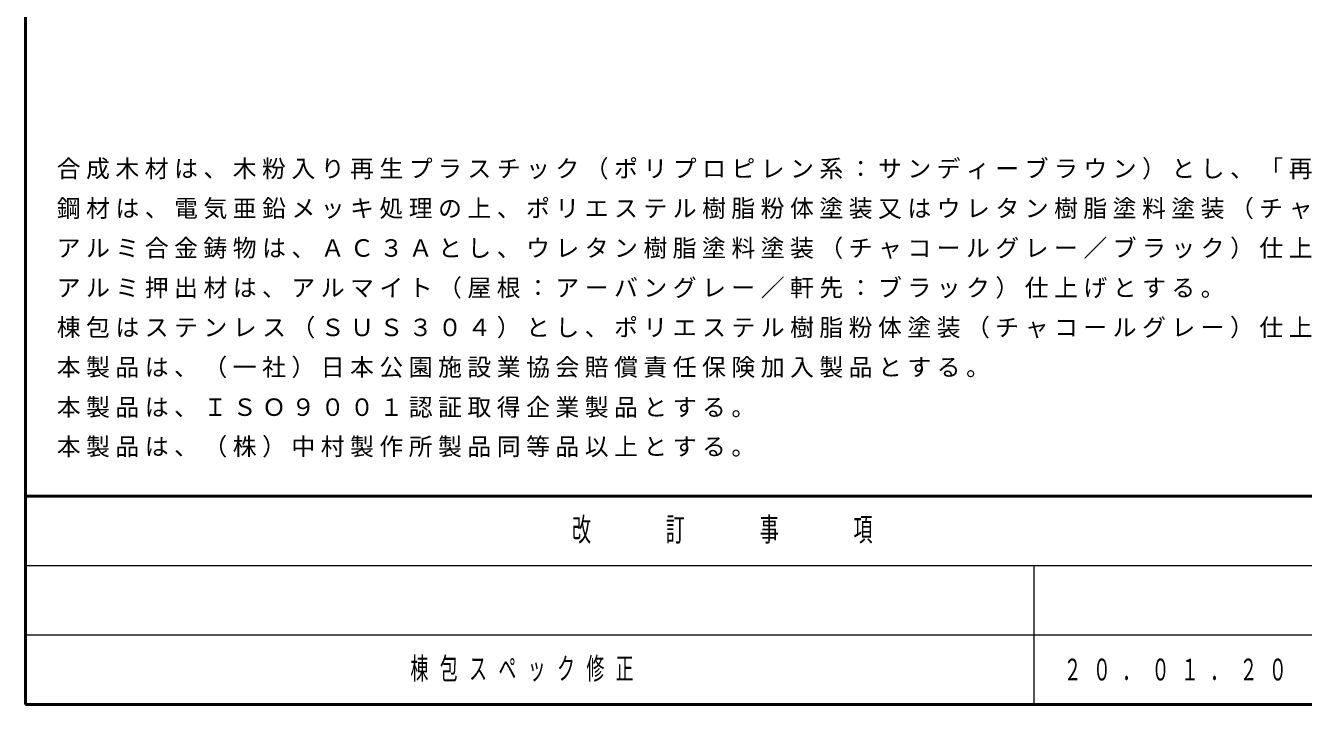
# Model space of a CAD drawing. Units: millimetres on the paper. Extents: x -385 to 0, y 0 to 267.
# Drawn here: x -385 to -256.4, y 0 to 68.4 of the extents above; entities that cross this region are included whole.
import ezdxf

# ---------------------------------------------------------------- set-up
doc = ezdxf.new("R2010")
doc.units = ezdxf.units.MM
doc.layers.add('LY_1', color=190, linetype='Continuous', lineweight=25)
doc.layers.add('LY_2', color=7, linetype='Continuous', lineweight=13)
doc.styles.add('ＭＳ ゴシック', font='')
doc.styles.get('ＭＳ ゴシック').set_extended_font_data('MS Gothic')

msp = doc.modelspace()

# ---------------------------------------------------------------- linework, layer by layer
at = {"layer": 'LY_2', "lineweight": 50}
for p, q in [((-385, 267), (-385, 0)), ((-385, 21), (0, 21)), ((-385, 0), (0, 0))]:
    msp.add_line(p, q, dxfattribs=at)
at = {"layer": 'LY_2'}
for p, q in [((-385, 14), (-243.5, 14)), ((-283.5, 14), (-283.5, 0)), ((-385, 7), (-243.5, 7))]:
    msp.add_line(p, q, dxfattribs=at)

# ---------------------------------------------------------------- texts
at = {"layer": 'LY_1', "color": 7, "style": 'ＭＳ ゴシック'}
for s, insert, char_height, attachment_point in [('\\T1.23;合成木材は、木粉入り再生プラスチック（ポリプロピレン系：サンディーブラウン）とし、「再生有機系建材認定基準」適合品とする。', (-381.859, 52.873), 1.76, 7), ('\\T1.23;鋼材は、電気亜鉛メッキ処理の上、ポリエステル樹脂粉体塗装又はウレタン樹脂塗料塗装（チャコールグレー）仕上げとする。', (-381.859, 48.873), 1.76, 7), ('\\T1.23;アルミ合金鋳物は、ＡＣ３Ａとし、ウレタン樹脂塗料塗装（チャコールグレー／ブラック）仕上げとする。', (-381.859, 44.873), 1.76, 7), ('\\T1.23;アルミ押出材は、アルマイト（屋根：アーバングレー／軒先：ブラック）仕上げとする。', (-381.859, 40.873), 1.76, 7), ('\\T1.23;棟包はステンレス（ＳＵＳ３０４）とし、ポリエステル樹脂粉体塗装（チャコールグレー）仕上げとする。', (-381.859, 36.873), 1.76, 7), ('\\T1.23;本製品は、（一社）日本公園施設業協会賠償責任保険加入製品とする。', (-381.859, 32.873), 1.76, 7), ('\\T1.23;本製品は、ＩＳＯ９００１認証取得企業製品とする。', (-381.859, 28.873), 1.76, 7), ('\\T1.23;本製品は、（株）中村製作所製品同等品以上とする。', (-381.859, 24.873), 1.76, 7), ('\\T1.64;\\W0.6;棟包スペック修正', (-346.25, 3.5), 2.199, 4), ('\\T1.64;\\W0.6;２０．０１．２０', (-280.5, 3.5), 2.199, 4)]:
    msp.add_mtext(s, dxfattribs=dict(at, insert=insert, char_height=char_height, attachment_point=attachment_point))
at = {"layer": 'LY_2', "color": 4, "insert": (-314.25, 17.5), "char_height": 2.346, "attachment_point": 5, "style": 'ＭＳ ゴシック'}
msp.add_mtext('\\T1.64;\\W0.6;改\u3000\u3000訂\u3000\u3000事\u3000\u3000項', dxfattribs=at)

doc.saveas('drawing.dxf')
